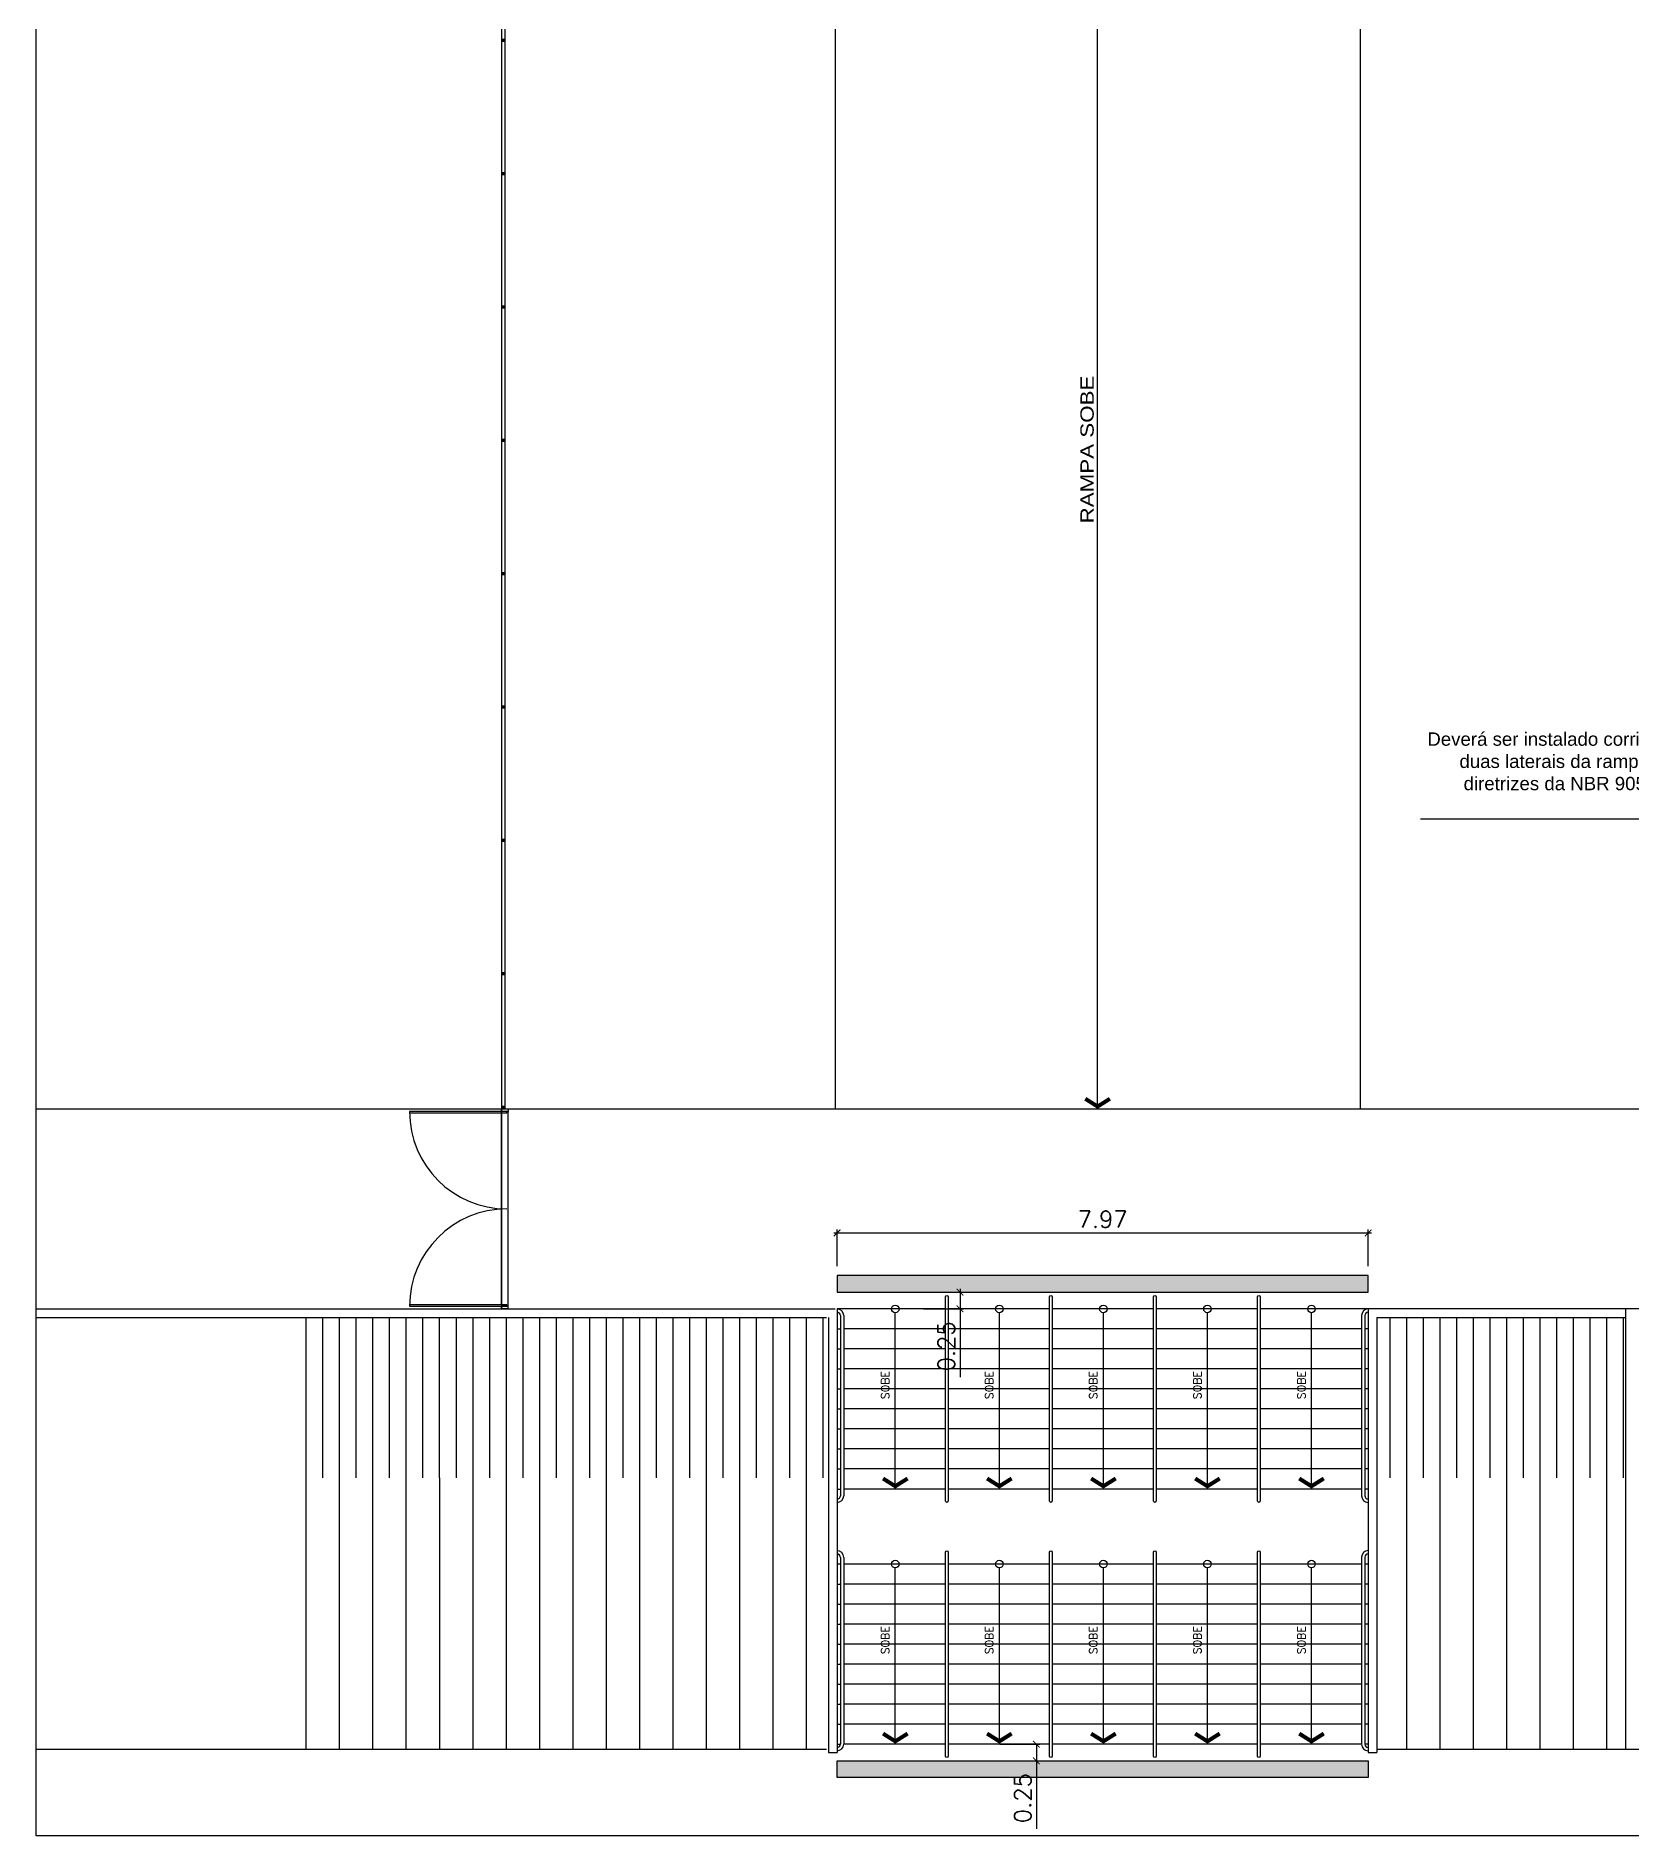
# Model space of a CAD drawing. Header units: millimetres. Extents: x 2541 to 2655, y 1921 to 2005.
# Drawn here: x 2540.54 to 2564.47, y 1922.78 to 1949.77 of the extents above; entities that cross this region are included whole.
import ezdxf
from ezdxf import colors
from ezdxf.entities.mleader import LeaderData, LeaderLine
from ezdxf.enums import TextEntityAlignment as Align
from ezdxf.math import Vec2, Vec3

# ---------------------------------------------------------------- set-up
doc = ezdxf.new("R2010")
doc.units = ezdxf.units.MM
for name, color, linetype in [('INST NEO - Cotas', 8, 'Continuous'), ('INST NEO - Piso T Alerta', 50, 'Continuous'), ('INST NEO - Proj Original', 253, 'Continuous'), ('INST NEO - Sinal+Texto', 10, 'Continuous')]:
    doc.layers.add(name, color=color, linetype=linetype)
doc.styles.add('arial', font='arial.ttf')
doc.styles.add('Letra 50MS', font='romans.shx', dxfattribs={"height": 0.075})
doc.styles.add('REGUA100', font='simplex.shx', dxfattribs={"width": 0.7})
doc.styles.add('STYLE9', font='arial.ttf', dxfattribs={"width": 1.2})
doc.dimstyles.new('Cota50', dxfattribs={"dimtxt": 0.075, "dimasz": 0.1, "dimexe": 0.05, "dimexo": 0.05, "dimgap": 0.1, "dimtad": 1, "dimzin": 1, "dimdsep": 46, "dimtxsty": 'Letra 50MS', "dimblk": 'ARCHTICK', "dimcen": 0, "dimdle": 0.05, "dimclrd": 256, "dimclre": 256, "dimclrt": 1, "dimadec": 0, "dimazin": 0, "dimtfac": 1, "dimtmove": 0, "dimatfit": 3, "dimldrblk": 'ARCHTICK', "dimfxl": 1, "dimtolj": 1, "dimtzin": 0, "dimarcsym": 0})
pattern_1 = [(90, (2535.58893, 1915.30814), (-0.25, 2e-17), [])]
pattern_2 = [(90, (2535.58893, 1915.30814), (-0.5, 3e-17), [])]

# ---------------------------------------------------------------- blocks, each defined once
blk = doc.blocks.new('_ArchTick')
at = {"color": 0, "const_width": 0.15}
blk.add_lwpolyline([(-0.5, -0.5), (0.5, 0.5)], dxfattribs=at)
blk = doc.blocks.new('*D179')
at = {"layer": 'INST NEO - Cotas', "lineweight": -2, "transparency": 16777216}
for p, q in [((2554.989, 1924.154), (2555.586, 1924.154)), ((2554.989, 1923.904), (2555.586, 1923.904)), ((2555.536, 1924.154), (2555.536, 1923.854)), ((2555.536, 1923.904), (2555.536, 1922.882))]:
    blk.add_line(p, q, dxfattribs=at)
at = {"layer": 'INST NEO - Cotas', "lineweight": -2, "transparency": 16777216, "xscale": 0.1, "yscale": 0.1, "zscale": 0.1}
for p, rotation in [((2555.536, 1924.154), 90), ((2555.536, 1923.904), 270)]:
    blk.add_blockref('_ArchTick', p, dxfattribs=dict(at, rotation=rotation))
at = {"layer": 'INST NEO - Cotas', "color": 1, "transparency": 16777216, "insert": (2555.331, 1923.343), "char_height": 0.075, "attachment_point": 5, "rotation": 90, "style": 'Letra 50MS'}
blk.add_mtext('\\A1;{\\H3.33333x;0.25}', dxfattribs=at)
blk = doc.blocks.new('*D181')
at = {"layer": 'INST NEO - Cotas', "lineweight": -2, "transparency": 16777216}
for p, q in [((2553.843, 1930.929), (2554.441, 1930.929)), ((2554.391, 1930.979), (2554.391, 1930.679)), ((2553.843, 1930.679), (2554.441, 1930.679)), ((2554.391, 1930.679), (2554.391, 1929.657))]:
    blk.add_line(p, q, dxfattribs=at)
at = {"layer": 'INST NEO - Cotas', "lineweight": -2, "transparency": 16777216, "xscale": 0.1, "yscale": 0.1, "zscale": 0.1}
for p, rotation in [((2554.391, 1930.929), 90), ((2554.391, 1930.679), 270)]:
    blk.add_blockref('_ArchTick', p, dxfattribs=dict(at, rotation=rotation))
at = {"layer": 'INST NEO - Cotas', "color": 1, "transparency": 16777216, "insert": (2554.186, 1930.118), "char_height": 0.075, "attachment_point": 5, "rotation": 90, "style": 'Letra 50MS'}
blk.add_mtext('\\A1;{\\H3.33333x;0.25}', dxfattribs=at)
blk = doc.blocks.new('*D202')
at = {"layer": 'INST NEO - Cotas', "lineweight": -2, "transparency": 16777216}
for p, q in [((2552.497, 1931.818), (2560.562, 1931.818)), ((2552.547, 1931.318), (2552.547, 1931.868)), ((2560.512, 1931.318), (2560.512, 1931.868))]:
    blk.add_line(p, q, dxfattribs=at)
at = {"layer": 'INST NEO - Cotas', "lineweight": -2, "transparency": 16777216, "xscale": 0.1, "yscale": 0.1, "zscale": 0.1, "rotation": 180}
blk.add_blockref('_ArchTick', (2552.547, 1931.818), dxfattribs=at)
at = {"layer": 'INST NEO - Cotas', "lineweight": -2, "transparency": 16777216, "xscale": 0.1, "yscale": 0.1, "zscale": 0.1}
blk.add_blockref('_ArchTick', (2560.512, 1931.818), dxfattribs=at)
at = {"layer": 'INST NEO - Cotas', "color": 1, "transparency": 16777216, "insert": (2556.529, 1932.023), "char_height": 0.075, "attachment_point": 5, "style": 'Letra 50MS'}
blk.add_mtext('\\A1;{\\H3.33333x;7.97}', dxfattribs=at)

msp = doc.modelspace()

# ---------------------------------------------------------------- hatches: boundary and pattern name
at = {"layer": 'INST NEO - Piso T Alerta'}
h = msp.add_hatch(color=256, dxfattribs=at)
h.dxf.hatch_style = 1
h.paths.add_polyline_path([(2552.547, 1931.179), (2552.547, 1930.929), (2560.512, 1930.929), (2560.512, 1931.179)])
h = msp.add_hatch(color=256, dxfattribs=at)
h.dxf.hatch_style = 1
h.paths.add_polyline_path([(2552.547, 1923.654), (2552.547, 1923.904), (2560.512, 1923.904), (2560.512, 1923.654)])
at = {"layer": 'INST NEO - Proj Original'}
h = msp.add_hatch(dxfattribs=at)
h.set_pattern_fill('LINE', color=256, scale=2, angle=90, style=0)
h.set_pattern_definition(pattern_1)
h.paths.add_polyline_path([(2551.642, 1928.147), (2551.642, 1930.549), (2544.589, 1930.549), (2544.589, 1928.147)])
h.paths.add_polyline_path([(2551.642, 1928.147), (2552.387, 1928.147), (2552.387, 1930.549), (2551.642, 1930.549)])
h = msp.add_hatch(dxfattribs=at)
h.set_pattern_fill('LINE', color=256, scale=2, angle=90, style=0)
h.set_pattern_definition(pattern_1)
h.paths.add_polyline_path([(2561.642, 1930.549), (2560.642, 1930.549), (2560.642, 1928.147), (2561.642, 1928.147)])
h.paths.add_polyline_path([(2585.767, 1930.549), (2585.767, 1928.147), (2589.512, 1928.147), (2589.512, 1930.549)])
h.paths.add_polyline_path([(2564.567, 1928.147), (2564.567, 1930.549), (2561.642, 1930.549), (2561.642, 1928.147)])
h = msp.add_hatch(dxfattribs=at)
h.set_pattern_fill('LINE', color=256, scale=4, angle=90, style=0)
h.set_pattern_definition(pattern_2)
h.paths.add_polyline_path([(2544.589, 1928.147), (2544.589, 1924.079), (2551.642, 1924.079), (2551.642, 1928.147)])
h.paths.add_polyline_path([(2551.642, 1924.079), (2552.387, 1924.079), (2552.387, 1928.147), (2551.642, 1928.147)])
h = msp.add_hatch(dxfattribs=at)
h.set_pattern_fill('LINE', color=256, scale=4, angle=90, style=0)
h.set_pattern_definition(pattern_2)
h.paths.add_polyline_path([(2560.642, 1924.079), (2561.642, 1924.079), (2561.642, 1928.147), (2560.642, 1928.147)])
h.paths.add_polyline_path([(2562.815, 1926.847), (2562.815, 1927.911), (2563.265, 1927.911), (2563.265, 1926.847)], flags=24)
h.paths.add_polyline_path([(2585.767, 1928.147), (2585.767, 1924.079), (2589.512, 1924.079), (2589.512, 1928.147)])
h.paths.add_polyline_path([(2564.567, 1924.079), (2564.567, 1928.147), (2561.642, 1928.147), (2561.642, 1924.079)])

# ---------------------------------------------------------------- linework, layer by layer
at = {"layer": 'INST NEO - Piso T Alerta', "color": 7}
for points in [[(2552.547, 1931.179), (2552.547, 1930.929), (2560.512, 1930.929), (2560.512, 1931.179)], [(2552.547, 1923.654), (2552.547, 1923.904), (2560.512, 1923.904), (2560.512, 1923.654)]]:
    msp.add_lwpolyline(points, close=True, dxfattribs=at)
at = {"layer": 'INST NEO - Proj Original'}
for p, q in [((2556.454, 1933.679), (2556.454, 1953.679)), ((2547.517, 1953.554), (2547.517, 1930.679)), ((2547.567, 1953.554), (2547.567, 1933.679)), ((2540.537, 1933.679), (2552.517, 1933.679)), ((2547.617, 1930.719), (2547.617, 1933.639)), ((2560.392, 1933.679), (2567.367, 1933.679)), ((2540.537, 1930.679), (2552.517, 1930.679)), ((2547.517, 1930.679), (2547.617, 1930.679)), ((2547.617, 1930.679), (2547.517, 1930.679)), ((2552.547, 1930.679), (2552.547, 1924.029)), ((2554.172, 1930.679), (2552.547, 1930.679)), ((2555.732, 1930.679), (2554.212, 1930.679)), ((2554.272, 1930.679), (2554.212, 1930.679)), ((2557.292, 1930.679), (2555.772, 1930.679)), ((2555.832, 1930.679), (2555.772, 1930.679)), ((2558.852, 1930.679), (2557.332, 1930.679)), ((2557.392, 1930.679), (2557.332, 1930.679)), ((2560.512, 1930.679), (2558.892, 1930.679)), ((2558.952, 1930.679), (2558.892, 1930.679)), ((2583.567, 1930.679), (2560.512, 1930.679)), ((2560.512, 1930.679), (2560.512, 1924.029)), ((2564.367, 1930.679), (2564.367, 1924.079)), ((2540.537, 1930.549), (2552.387, 1930.549)), ((2552.417, 1930.549), (2552.417, 1924.029)), ((2552.547, 1930.379), (2552.597, 1930.379)), ((2552.597, 1930.579), (2552.597, 1927.879)), ((2552.647, 1930.579), (2552.647, 1927.879)), ((2554.172, 1930.379), (2552.652, 1930.379)), ((2553.421, 1927.985), (2553.421, 1930.623)), ((2555.732, 1930.379), (2554.212, 1930.379)), ((2554.981, 1927.985), (2554.981, 1930.623)), ((2557.292, 1930.379), (2555.772, 1930.379)), ((2556.541, 1927.985), (2556.541, 1930.623)), ((2558.852, 1930.379), (2557.332, 1930.379)), ((2558.101, 1927.985), (2558.101, 1930.623)), ((2560.412, 1930.379), (2558.892, 1930.379)), ((2559.661, 1927.985), (2559.661, 1930.623)), ((2560.412, 1930.579), (2560.412, 1927.879)), ((2560.462, 1930.579), (2560.462, 1927.879)), ((2560.512, 1930.379), (2560.462, 1930.379)), ((2560.642, 1930.549), (2560.642, 1924.029)), ((2560.642, 1930.549), (2564.367, 1930.549)), ((2560.642, 1930.549), (2560.642, 1924.029)), ((2560.642, 1930.549), (2560.642, 1924.029)), ((2560.642, 1930.549), (2560.642, 1924.029)), ((2552.547, 1930.079), (2552.597, 1930.079)), ((2554.172, 1930.079), (2552.652, 1930.079)), ((2555.732, 1930.079), (2554.212, 1930.079)), ((2557.292, 1930.079), (2555.772, 1930.079)), ((2558.852, 1930.079), (2557.332, 1930.079)), ((2560.412, 1930.079), (2558.892, 1930.079)), ((2560.512, 1930.079), (2560.462, 1930.079)), ((2552.547, 1929.779), (2552.597, 1929.779)), ((2554.172, 1929.779), (2552.652, 1929.779)), ((2555.732, 1929.779), (2554.212, 1929.779)), ((2557.292, 1929.779), (2555.772, 1929.779)), ((2558.852, 1929.779), (2557.332, 1929.779)), ((2560.412, 1929.779), (2558.892, 1929.779)), ((2560.512, 1929.779), (2560.462, 1929.779)), ((2552.547, 1929.479), (2552.597, 1929.479)), ((2554.172, 1929.479), (2552.652, 1929.479)), ((2555.732, 1929.479), (2554.212, 1929.479)), ((2557.292, 1929.479), (2555.772, 1929.479)), ((2558.852, 1929.479), (2557.332, 1929.479)), ((2560.412, 1929.479), (2558.892, 1929.479)), ((2560.512, 1929.479), (2560.462, 1929.479)), ((2552.547, 1929.179), (2552.597, 1929.179)), ((2554.172, 1929.179), (2552.652, 1929.179)), ((2555.732, 1929.179), (2554.212, 1929.179)), ((2557.292, 1929.179), (2555.772, 1929.179)), ((2558.852, 1929.179), (2557.332, 1929.179)), ((2560.412, 1929.179), (2558.892, 1929.179)), ((2560.512, 1929.179), (2560.462, 1929.179)), ((2552.547, 1928.879), (2552.597, 1928.879)), ((2554.172, 1928.879), (2552.652, 1928.879)), ((2555.732, 1928.879), (2554.212, 1928.879)), ((2557.292, 1928.879), (2555.772, 1928.879)), ((2558.852, 1928.879), (2557.332, 1928.879)), ((2560.412, 1928.879), (2558.892, 1928.879)), ((2560.512, 1928.879), (2560.462, 1928.879)), ((2552.547, 1928.579), (2552.597, 1928.579)), ((2554.172, 1928.579), (2552.652, 1928.579)), ((2555.732, 1928.579), (2554.212, 1928.579)), ((2557.292, 1928.579), (2555.772, 1928.579)), ((2558.852, 1928.579), (2557.332, 1928.579)), ((2560.412, 1928.579), (2558.892, 1928.579)), ((2560.512, 1928.579), (2560.462, 1928.579)), ((2552.547, 1928.279), (2552.597, 1928.279)), ((2554.172, 1928.279), (2552.652, 1928.279)), ((2555.732, 1928.279), (2554.212, 1928.279)), ((2557.292, 1928.279), (2555.772, 1928.279)), ((2558.852, 1928.279), (2557.332, 1928.279)), ((2560.412, 1928.279), (2558.892, 1928.279)), ((2560.512, 1928.279), (2560.462, 1928.279)), ((2552.547, 1927.979), (2552.597, 1927.979)), ((2554.172, 1927.979), (2552.652, 1927.979)), ((2555.732, 1927.979), (2554.212, 1927.979)), ((2557.292, 1927.979), (2555.772, 1927.979)), ((2558.852, 1927.979), (2557.332, 1927.979)), ((2560.412, 1927.979), (2558.892, 1927.979)), ((2560.512, 1927.979), (2560.462, 1927.979)), ((2552.597, 1926.954), (2552.597, 1924.154)), ((2552.647, 1926.954), (2552.647, 1924.154)), ((2560.412, 1926.955), (2560.412, 1924.154)), ((2560.462, 1926.955), (2560.462, 1924.154)), ((2552.597, 1926.854), (2552.547, 1926.854)), ((2554.172, 1926.854), (2552.647, 1926.854)), ((2553.421, 1924.16), (2553.421, 1926.798)), ((2555.732, 1926.854), (2554.212, 1926.854)), ((2554.272, 1926.854), (2554.212, 1926.854)), ((2554.981, 1924.16), (2554.981, 1926.798)), ((2557.292, 1926.854), (2555.772, 1926.854)), ((2555.832, 1926.854), (2555.772, 1926.854)), ((2556.541, 1924.16), (2556.541, 1926.798)), ((2558.852, 1926.854), (2557.332, 1926.854)), ((2558.101, 1924.16), (2558.101, 1926.798)), ((2560.412, 1926.854), (2558.892, 1926.854)), ((2558.952, 1926.854), (2558.892, 1926.854)), ((2559.661, 1924.16), (2559.661, 1926.798)), ((2560.512, 1926.854), (2560.462, 1926.854)), ((2552.547, 1926.554), (2552.597, 1926.554)), ((2554.172, 1926.554), (2552.652, 1926.554)), ((2555.732, 1926.554), (2554.212, 1926.554)), ((2557.292, 1926.554), (2555.772, 1926.554)), ((2558.852, 1926.554), (2557.332, 1926.554)), ((2560.412, 1926.554), (2558.892, 1926.554)), ((2560.512, 1926.554), (2560.462, 1926.554)), ((2552.547, 1926.254), (2552.597, 1926.254)), ((2554.172, 1926.254), (2552.652, 1926.254)), ((2555.732, 1926.254), (2554.212, 1926.254)), ((2557.292, 1926.254), (2555.772, 1926.254)), ((2558.852, 1926.254), (2557.332, 1926.254)), ((2560.412, 1926.254), (2558.892, 1926.254)), ((2560.512, 1926.254), (2560.462, 1926.254)), ((2552.547, 1925.954), (2552.597, 1925.954)), ((2554.172, 1925.954), (2552.652, 1925.954)), ((2555.732, 1925.954), (2554.212, 1925.954)), ((2557.292, 1925.954), (2555.772, 1925.954)), ((2558.852, 1925.954), (2557.332, 1925.954)), ((2560.412, 1925.954), (2558.892, 1925.954)), ((2560.512, 1925.954), (2560.462, 1925.954)), ((2552.547, 1925.654), (2552.597, 1925.654)), ((2554.172, 1925.654), (2552.652, 1925.654)), ((2555.732, 1925.654), (2554.212, 1925.654)), ((2557.292, 1925.654), (2555.772, 1925.654)), ((2558.852, 1925.654), (2557.332, 1925.654)), ((2560.412, 1925.654), (2558.892, 1925.654)), ((2560.512, 1925.654), (2560.462, 1925.654)), ((2552.547, 1925.354), (2552.597, 1925.354)), ((2554.172, 1925.354), (2552.652, 1925.354)), ((2555.732, 1925.354), (2554.212, 1925.354)), ((2557.292, 1925.354), (2555.772, 1925.354)), ((2558.852, 1925.354), (2557.332, 1925.354)), ((2560.412, 1925.354), (2558.892, 1925.354)), ((2560.512, 1925.354), (2560.462, 1925.354)), ((2552.547, 1925.054), (2552.597, 1925.054)), ((2554.172, 1925.054), (2552.652, 1925.054)), ((2555.732, 1925.054), (2554.212, 1925.054)), ((2557.292, 1925.054), (2555.772, 1925.054)), ((2558.852, 1925.054), (2557.332, 1925.054)), ((2560.412, 1925.054), (2558.892, 1925.054)), ((2560.512, 1925.054), (2560.462, 1925.054)), ((2552.547, 1924.754), (2552.597, 1924.754)), ((2554.172, 1924.754), (2552.652, 1924.754)), ((2555.732, 1924.754), (2554.212, 1924.754)), ((2557.292, 1924.754), (2555.772, 1924.754)), ((2558.852, 1924.754), (2557.332, 1924.754)), ((2560.412, 1924.754), (2558.892, 1924.754)), ((2560.512, 1924.754), (2560.462, 1924.754)), ((2552.547, 1924.454), (2552.597, 1924.454)), ((2554.172, 1924.454), (2552.652, 1924.454)), ((2555.732, 1924.454), (2554.212, 1924.454)), ((2557.292, 1924.454), (2555.772, 1924.454)), ((2558.852, 1924.454), (2557.332, 1924.454)), ((2560.412, 1924.454), (2558.892, 1924.454)), ((2560.512, 1924.454), (2560.462, 1924.454)), ((2540.537, 1924.079), (2552.387, 1924.079)), ((2552.417, 1924.029), (2552.547, 1924.029)), ((2552.547, 1924.154), (2552.597, 1924.154)), ((2554.172, 1924.154), (2552.652, 1924.154)), ((2555.732, 1924.154), (2554.212, 1924.154)), ((2557.292, 1924.154), (2555.772, 1924.154)), ((2558.852, 1924.154), (2557.332, 1924.154)), ((2560.412, 1924.154), (2558.892, 1924.154)), ((2560.512, 1924.154), (2560.462, 1924.154)), ((2560.512, 1924.029), (2560.642, 1924.029)), ((2560.512, 1924.029), (2560.642, 1924.029)), ((2560.512, 1924.029), (2560.642, 1924.029)), ((2560.512, 1924.029), (2560.642, 1924.029)), ((2560.642, 1924.079), (2589.542, 1924.079))]:
    msp.add_line(p, q, dxfattribs=at)
for points in [[(2540.537, 2004.876), (2654.937, 2004.876), (2654.937, 1922.776), (2540.537, 1922.776)], [(2546.137, 1933.619), (2547.597, 1933.619), (2547.597, 1933.639), (2546.137, 1933.639)], [(2547.597, 1930.739), (2546.137, 1930.739), (2546.137, 1930.719), (2547.597, 1930.719)]]:
    msp.add_lwpolyline(points, close=True, dxfattribs=at)
msp.add_lwpolyline([(2567.367, 1973.993), (2561.067, 1966.265, 0.172688), (2560.392, 1964.37), (2560.392, 1933.679)], format="xyb", dxfattribs=at)
for points in [[(2548.642, 1957.804), (2552.517, 1953.679), (2552.517, 1933.679), (2560.392, 1933.679)], [(2547.617, 1933.679), (2547.617, 1933.639), (2547.517, 1933.639), (2547.517, 1933.679)], [(2547.517, 1930.739), (2547.517, 1933.679), (2547.517, 1933.679)], [(2547.617, 1930.679), (2547.617, 1930.719), (2547.517, 1930.719), (2547.517, 1930.679)], [(2547.517, 1930.679), (2547.517, 1930.679), (2547.517, 1930.719)]]:
    msp.add_lwpolyline(points, dxfattribs=at)
for points in [[(2554.172, 1930.859, -1), (2554.212, 1930.859), (2554.212, 1927.799, -1), (2554.172, 1927.799)], [(2555.732, 1930.859, -1), (2555.772, 1930.859), (2555.772, 1927.799, -1), (2555.732, 1927.799)], [(2557.292, 1930.859, -1), (2557.332, 1930.859), (2557.332, 1927.799, -1), (2557.292, 1927.799)], [(2558.852, 1930.859, -1), (2558.892, 1930.859), (2558.892, 1927.799, -1), (2558.852, 1927.799)], [(2554.172, 1927.034, -1), (2554.212, 1927.034), (2554.212, 1923.974, -1), (2554.172, 1923.974)], [(2555.732, 1927.034, -1), (2555.772, 1927.034), (2555.772, 1923.974, -1), (2555.732, 1923.974)], [(2557.292, 1927.034, -1), (2557.332, 1927.034), (2557.332, 1923.974, -1), (2557.292, 1923.974)], [(2558.852, 1927.034, -1), (2558.892, 1927.034), (2558.892, 1923.974, -1), (2558.852, 1923.974)]]:
    msp.add_lwpolyline(points, format="xyb", close=True, dxfattribs=at)
for centre in [(2553.421, 1930.679), (2554.981, 1930.679), (2556.541, 1930.679), (2558.101, 1930.679), (2559.661, 1930.679), (2553.421, 1926.854), (2554.981, 1926.854), (2556.541, 1926.854), (2558.101, 1926.854), (2559.661, 1926.854)]:
    msp.add_circle(centre, 0.0562, dxfattribs=at)
for centre, radius, start, end in [((2547.597, 1933.639), 1.46, 180, 270), ((2547.597, 1930.719), 1.46, 90, 180), ((2552.547, 1930.579), 0.1, 0, 90), ((2560.512, 1930.579), 0.1, 90, 180), ((2552.547, 1930.579), 0.05, 0, 90), ((2560.512, 1930.579), 0.05, 90, 180), ((2552.547, 1927.879), 0.05, 270, 0), ((2552.547, 1927.879), 0.1, 270, 0), ((2560.512, 1927.879), 0.1, 180, 270), ((2560.512, 1927.879), 0.05, 180, 270), ((2552.547, 1926.954), 0.1, 0, 90), ((2552.547, 1926.954), 0.05, 0, 90), ((2560.512, 1926.955), 0.1, 90, 180), ((2560.512, 1926.955), 0.05, 90, 180), ((2552.547, 1924.154), 0.05, 270, 0), ((2552.547, 1924.154), 0.1, 270, 0), ((2560.512, 1924.154), 0.1, 180, 270), ((2560.512, 1924.154), 0.05, 180, 270)]:
    msp.add_arc(centre, radius, start, end, dxfattribs=at)
for points in [[(2547.567, 1949.729), (2547.517, 1949.729), (2547.567, 1949.679), (2547.517, 1949.679)], [(2547.567, 1947.729), (2547.517, 1947.729), (2547.567, 1947.679), (2547.517, 1947.679)], [(2547.567, 1945.729), (2547.517, 1945.729), (2547.567, 1945.679), (2547.517, 1945.679)], [(2547.567, 1943.729), (2547.517, 1943.729), (2547.567, 1943.679), (2547.517, 1943.679)], [(2547.567, 1941.729), (2547.517, 1941.729), (2547.567, 1941.679), (2547.517, 1941.679)], [(2547.567, 1939.729), (2547.517, 1939.729), (2547.567, 1939.679), (2547.517, 1939.679)], [(2547.567, 1937.729), (2547.517, 1937.729), (2547.567, 1937.679), (2547.517, 1937.679)], [(2547.567, 1935.729), (2547.517, 1935.729), (2547.567, 1935.679), (2547.517, 1935.679)], [(2547.567, 1933.729), (2547.517, 1933.729), (2547.567, 1933.679), (2547.517, 1933.679)], [(2556.454, 1933.679), (2556.254, 1933.805), (2556.454, 1933.75), (2556.286, 1933.856)], [(2556.454, 1933.679), (2556.654, 1933.805), (2556.454, 1933.75), (2556.623, 1933.856)], [(2553.421, 1927.985), (2553.221, 1928.111), (2553.421, 1928.056), (2553.253, 1928.162)], [(2553.421, 1927.985), (2553.621, 1928.111), (2553.421, 1928.056), (2553.59, 1928.162)], [(2554.981, 1927.985), (2554.781, 1928.111), (2554.981, 1928.056), (2554.813, 1928.162)], [(2554.981, 1927.985), (2555.181, 1928.111), (2554.981, 1928.056), (2555.15, 1928.162)], [(2556.541, 1927.985), (2556.341, 1928.111), (2556.541, 1928.056), (2556.373, 1928.162)], [(2556.541, 1927.985), (2556.741, 1928.111), (2556.541, 1928.056), (2556.71, 1928.162)], [(2558.101, 1927.985), (2557.901, 1928.111), (2558.101, 1928.056), (2557.933, 1928.162)], [(2558.101, 1927.985), (2558.301, 1928.111), (2558.101, 1928.056), (2558.27, 1928.162)], [(2559.661, 1927.985), (2559.461, 1928.111), (2559.661, 1928.056), (2559.493, 1928.162)], [(2559.661, 1927.985), (2559.861, 1928.111), (2559.661, 1928.056), (2559.83, 1928.162)], [(2553.421, 1924.16), (2553.221, 1924.286), (2553.421, 1924.231), (2553.253, 1924.337)], [(2553.421, 1924.16), (2553.621, 1924.286), (2553.421, 1924.231), (2553.59, 1924.337)], [(2554.981, 1924.16), (2554.781, 1924.286), (2554.981, 1924.231), (2554.813, 1924.337)], [(2554.981, 1924.16), (2555.181, 1924.286), (2554.981, 1924.231), (2555.15, 1924.337)], [(2556.541, 1924.16), (2556.341, 1924.286), (2556.541, 1924.231), (2556.373, 1924.337)], [(2556.541, 1924.16), (2556.741, 1924.286), (2556.541, 1924.231), (2556.71, 1924.337)], [(2558.101, 1924.16), (2557.901, 1924.286), (2558.101, 1924.231), (2557.933, 1924.337)], [(2558.101, 1924.16), (2558.301, 1924.286), (2558.101, 1924.231), (2558.27, 1924.337)], [(2559.661, 1924.16), (2559.461, 1924.286), (2559.661, 1924.231), (2559.493, 1924.337)], [(2559.661, 1924.16), (2559.861, 1924.286), (2559.661, 1924.231), (2559.83, 1924.337)]]:
    msp.add_solid(points, dxfattribs=at)

# ---------------------------------------------------------------- texts
at = {"layer": 'INST NEO - Proj Original', "style": 'STYLE9', "width": 1.2}
msp.add_text('RAMPA SOBE', height=0.2, rotation=90, dxfattribs=at).set_placement((2556.396, 1942.458))
at = {"layer": 'INST NEO - Proj Original', "style": 'REGUA100'}
for p in [(2553.27, 1929.326), (2554.83, 1929.326), (2556.39, 1929.326), (2557.95, 1929.326), (2559.51, 1929.326), (2553.27, 1925.501), (2554.83, 1925.501), (2556.39, 1925.501), (2557.95, 1925.501), (2559.51, 1925.501)]:
    msp.add_text('SOBE', height=0.12, rotation=90, dxfattribs=at).set_placement(p, align=Align.MIDDLE_LEFT)

# ---------------------------------------------------------------- dimensions: what is measured, and where the dimension line sits
at = {"layer": 'INST NEO - Cotas'}
dim = msp.add_linear_dim(base=(2560.511658319, 1931.817948695), p1=(2552.546658319, 1931.268416906), p2=(2560.511658319, 1931.268416906), text='{\\H3.33333x;<>}', dimstyle='Cota50', override={"dimgap": 0.08}, dxfattribs=at)
dim.commit()
dim.dimension.update_dxf_attribs({"geometry": '*D202', "text_midpoint": (2556.529158319, 1931.817948695), "dimtype": 160})
for base, p1, p2, angle, picture, middle in [((2554.391, 1930.679), (2553.793, 1930.929), (2553.793, 1930.679), 270, '*D181', (2554.391, 1930.118)), ((2555.536, 1924.154), (2554.939, 1923.904), (2554.939, 1924.154), 90, '*D179', (2555.536, 1923.343))]:
    dim = msp.add_linear_dim(base=base, p1=p1, p2=p2, angle=angle, text='{\\H3.33333x;<>}', dimstyle='Cota50', override={"dimgap": 0.08}, dxfattribs=at)
    dim.commit()
    dim.dimension.update_dxf_attribs({"geometry": picture, "text_midpoint": middle, "dimtype": 160})

# ---------------------------------------------------------------- leaders
at = {"layer": 'INST NEO - Sinal+Texto'}
ml = msp.add_multileader_mtext('Standard', dxfattribs=at)
ml.set_content('Deverá ser instalado corrimão de nos duas laterais da rampa, conforme diretrizes da NBR 9050:15 - VER DET. 03.', color=256, style='arial')
ml.set_leader_properties(color=10)
ml.build(insert=Vec2(0, 0))
ml.multileader.update_dxf_attribs({"text_left_attachment_type": 5, "text_right_attachment_type": 5, "dogleg_length": 0.05, "arrow_head_size": 0.2})
ctx = ml.context
ctx.base_point, ctx.char_height, ctx.arrow_head_size, ctx.landing_gap_size, ctx.plane_origin = Vec3(2561.33, 1938.021), 0.2, 0.2, 0.1, Vec3(2566.801, 1942.769)
ctx.left_attachment, ctx.right_attachment, ctx.text_align_type = 5, 5, 2
notes = []
notes.append((ctx, [(0, (1, 1, 0), (2566.191, 1938.021), (-1, 0), 0.05, [(0, [(2567.367, 1939.424)], 0, [])])]))
ctx.mtext.insert, ctx.mtext.width, ctx.mtext.defined_height, ctx.mtext.alignment, ctx.mtext.line_spacing_style, ctx.mtext.flow_direction = Vec3(2566.041, 1939.324), 4.69853, 1.087, 3, 2, 5
for ctx, leaders in notes:
    for number, flags, end, landing, length, lines in leaders:
        leader = LeaderData()
        leader.index, (leader.has_last_leader_line, leader.has_dogleg_vector, leader.attachment_direction) = number, flags
        leader.last_leader_point, leader.dogleg_vector, leader.dogleg_length = Vec3(end), Vec3(landing), length
        for number, points, colour, breaks in lines:
            line = LeaderLine()
            line.index, line.vertices, line.color, line.breaks = number, Vec3.list(points), colors.encode_raw_color(colour), breaks
            leader.lines.append(line)
        ctx.leaders.append(leader)

doc.saveas('drawing.dxf')
